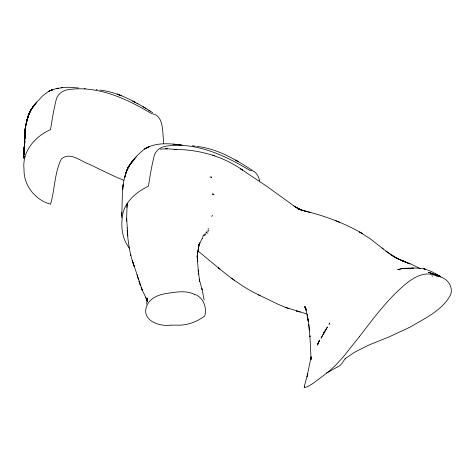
<?xml version="1.0" encoding="UTF-8"?>
<svg xmlns="http://www.w3.org/2000/svg" width="475" height="475" viewBox="0 0 475 475"><rect width="100%" height="100%" fill="white"/><g stroke="black" fill="none" stroke-linecap="round" stroke-linejoin="round"><path stroke-width="0.71" d="M24.926 134.52L24.635 141.841L24.896 136.147M23.768 157.73L24.32 146.632M197.303 255.497L197.339 257.848M23.78 156.898L23.792 155.954M163.376 143.777L163.388 141.289A39.775 16.459 -71.3 0 0 163.341 138.866C162.438 130.186 163.317 115.027 151.751 113.709C127.098 99.055 99.138 85.755 69.683 89.419C63.769 89.929 58.425 93.029 56.43 98.806C53.871 108.959 52.155 119.308 50.564 129.651C35.085 136.337 21.921 151.477 24.029 169.243C23.542 185.315 35.15 200.1 50.564 204.185C54.928 189.305 54.411 172.942 61.328 158.994C70.359 151.317 80.738 161.447 89.526 164.368C100.878 169.771 112.058 175.548 123.72 180.286M121.618 217.603C122.663 202.504 121.155 186.883 126.035 172.318C129.622 162.925 136.847 155.123 144.637 148.96C155.289 142.393 168.536 143.343 180.447 144.928L173.132 144.216L177.329 144.572M310.911 358.791L310.947 356.945L310.804 359.664L311.113 356.903L310.751 359.522L311.006 357.806L309.902 335.878L309.967 336.739L308.78 324.68L308.881 325.5L307.147 314.545L308.382 321.694L306.702 312.562L304.944 306.761L306.161 309.991L304.897 306.749L305.965 308.827L304.897 306.749M24.759 137.192L25.068 130.803M23.762 158.252L23.809 156.073L23.774 157.427M24.765 136.937L24.943 133.428L24.73 138.278L24.765 136.937L24.747 137.738M121.612 215.739L121.695 212.384L121.653 213.875M23.904 154.132L24.011 151.145L23.904 153.306L23.97 151.964M24.825 134.87L24.777 136.64L24.991 131.076L24.86 135.399M24.801 135.589L24.943 132.169L24.825 136.497L25.139 129.556M24.083 150.302L23.839 155.188L24.189 148.384L24.059 150.522M24.189 148.758L24.112 150.611L24.267 147.44M24.67 139.923L24.73 138.023L24.611 142.381L24.724 138.848M25.05 131.67L25.074 130.874M24.759 137.222L24.688 139.377L24.914 135.054L24.641 140.463M24.005 152.154L24.094 150.005L23.839 154.363L24.005 151.382M24.041 151.638L24.124 149.488L24.029 150.848M24.676 139.656L24.261 147.737M24.997 131.171L25.264 128.47L24.89 132.424L25.104 130.263M310.852 359.741L310.941 357.8L307.028 376.521L307.8 373.397M24.154 149.275L24.231 147.951M197.297 256.09L198.758 246.299L197.392 253.947M24.296 146.923L24.599 142.957L24.225 148.253L24.492 144.495L24.367 145.819M127.169 203.769L126.653 218.025L127.775 235.915L127.217 230.286M24.106 149.714L24.029 151.044L24.243 147.648M24.011 151.335L24.124 149.488L23.916 153.265L24.112 150.029M24.118 149.785L24.385 145.605M24.136 149.192L24.445 144.798M126.908 207.433L127.223 203.211M25.027 130.625L25.341 127.923L25.104 130.079M24.172 148.681L24.457 145.006M24.926 132.715L24.86 133.523L25.05 131.355L24.843 134.069L25.032 131.896M122.675 189.727L123.114 184.609L122.942 186.574M206.209 231.865L205.752 234.626L203.959 235.808M24.219 147.868L24.344 146.537M24.255 147.351L24.379 146.021M146.686 304.243L147.143 297.973L147.369 301.114M24.367 146.751L24.635 144.59L24.332 147.268L24.599 145.107M24.629 143.165L24.902 141.01L24.587 143.676L24.682 142.862M24.777 142.542L24.51 144.697L24.86 141.52M24.831 134.579L24.843 135.945L25.496 126.819L25.246 128.974L25.359 127.633L27.307 119.035L26.885 120.561M26.285 123.524L28.672 114.6M25.703 125.738L25.953 124.408L25.561 126.54L25.739 125.554M25.792 125.204L26.036 123.933M25.745 125.471L26.345 122.669M25.852 124.931L26.012 124.123M198.514 247.564L199.761 242.891L198.692 245.48L199.144 244.477M26.368 122.734L26.547 121.933L26.184 123.69L27.212 119.332L26.683 121.422L27.069 119.831M28.856 114.956L29.723 112.284L29.432 113.014M307.117 376.147L304.273 386.46M27.134 119.724L27.888 117.07L27.657 117.853M27.942 116.88L28.298 115.817L27.283 119.492L29.403 112.902L27.924 116.713L29.302 113.092L28.185 115.948M27.972 116.773L28.458 115.176M27.467 118.441L27.859 117.159L27.704 117.657M27.609 117.942L28.037 116.601M28.862 114.036L28.607 114.79L29.052 113.472L28.423 115.354L31.297 109.197L35.197 104.007M199.191 244.411L199.773 242.998L198.681 245.498M28.464 115.176L29.04 113.685M29.765 112.076L29.254 113.347L31.878 108.371L29.397 112.718L30.584 110.432M128.179 167.319L126.112 172.366L124.818 177.276L126.908 169.908L126.112 172.366L128.179 167.319L128.036 167.616L130.946 163.157L128.036 167.616M202.498 237.916L198.467 246.026M30.079 111.346L29.397 112.718L31.297 109.197L30.477 110.58L30.922 109.844M29.866 112.124L30.661 110.627M324.069 332.53L323.778 333.07L327.477 326.948L321.041 338.23L324.49 331.77M324.959 331.051L325.583 329.947M30.756 110.129L31.178 109.422M30.881 109.915L33.131 106.554L31.166 109.47L31.51 108.953M31.956 108.247L34.681 104.631M211.702 216.487L212.491 215.323M32.294 107.742L32.621 107.273M359.397 336.656L343.401 356.713L336.49 364.367L328.973 371.456L312.687 383.657L307.426 386.733L304.172 387.754L304.736 386.151M359.433 336.615C373.261 318.588 386.947 300.063 404.272 285.19C413.113 277.62 425.054 270.138 436.834 276.218C445.817 276.759 453.536 285.356 450.745 294.441C442.664 310.401 424.383 318.571 409.901 327.222L389.47 336.733L370.102 344.541A36.765 4.922 -24.5 0 0 367.549 345.699L354.261 352.391L345.539 358.483M34.022 105.492L32.52 107.415L33.577 106.026M33.927 105.575L33.428 106.216L34.307 105.082M132.786 160.871L129.515 165.158L136.26 156.922M33.879 105.616L34.913 104.375L34.396 104.999L34.627 104.714M32.917 106.881L33.933 105.616M33.648 105.901L36.225 102.956M35.037 104.263L33.048 106.721L36.747 102.101L35.904 103.111M36.337 102.594L42.881 95.564L49.02 91.17M34.823 104.452L35.726 103.384M133.053 160.663L131.201 162.8L134.734 158.852L133.475 160.212M34.574 104.791L34.105 105.331L35.108 104.185M345.016 358.957C342.612 361.944 341.329 365.744 337.197 367.068M202.962 235.576L204.767 234.015M202.665 236.609L203.235 236.182M337.007 367.181L332.886 369.52A63.11 5.142 -26.7 0 1 329.484 371.385L326.568 372.893M48.723 91.372L49.311 91.058M50.012 90.713L55.539 88.766L62.534 87.626L68.566 87.246L78.547 87.964M51.615 90.007L48.23 91.616L52.428 89.68L51.003 90.256M401.476 268.773L397.64 269.735L402.414 268.357L414.141 268.019L422.631 268.458M61.162 87.78L62.534 87.626M412.662 268.137L411.837 268.227L413.357 268.066M160.253 149.138L167.651 148.782L176.569 149.536L174.141 149.257M402.497 268.607L412.555 268.434L411.308 268.25L413.351 268.565M170.774 325.161L171.653 325.143A50.457 41.135 -6.3 0 0 175.774 325.09C186.212 325.808 196.602 322.192 204.814 315.905C207.082 307.628 203.365 296.869 194.251 294.245M167.651 148.782L165.353 148.782M405.751 268.452L407.841 268.476M170.507 325.155C157.819 326.925 139.163 319.034 147.897 303.632C151.721 297.332 159.232 294.678 166.155 293.532C175.364 292.184 185.303 290.059 194.156 294.203M182.18 144.952L176.302 144.465M84.307 88.439L85.268 88.522M175.649 149.435C199.47 149.708 222.935 156.227 242.523 170.056L240.362 168.69L267.11 186.538L294.642 206.453L300.604 209.825L297.534 208.359L301.352 210.075M192.322 145.813L195.356 146.199M96.259 89.549L97.197 89.668M209.897 176.997L211.832 177.276L211.084 177.08M196.804 146.413C217.117 148.568 235.107 159.22 251.922 170.086M99.928 90.066C112.308 91.592 124.028 96.146 134.882 102.161M424.027 268.933L425.095 269.183L423.433 268.66L427.268 269.931M301.376 210.087L299.149 209.119L305.674 211.262L303.181 210.567C323.778 215.585 344.019 222.733 362.306 233.575L359.581 231.978L369.592 238.331L386.983 251.881L396.108 257.913L391.329 255.01L393.229 256.168M305.87 211.298L310.614 212.527M197.998 250.972L219.842 269.034L218.263 267.704C231.099 278.463 244.791 288.426 260.015 295.551L259.421 295.26L277.946 304.208L285.398 307.343L306.488 313.862M300.313 312.075L296.335 310.959L298.318 311.517M206.215 232.548L208.002 233.142M432.268 273.606L439.541 276.242L428.414 272.223L432.268 273.606L430.748 273.089M214.795 155.764L212.586 154.981M118.008 94.383L118.412 94.531L117.123 94.056L119.231 94.84M285.398 307.343L288.545 308.512M120.181 95.22L118.887 94.727L121.463 95.724M427.928 270.115L432.28 271.932L441.008 276.889M405.217 261.832L401.886 260.508L410.768 263.993L420.387 268.66M406.57 262.586L408.322 263.275M401.886 260.508L406.03 262.366M404.403 261.719L410.079 263.963M335.225 220.531L339.613 222.306M299.149 209.119L302.634 210.538M403.233 261.042L398.05 258.833L403.697 261.333L396.465 258.097L398.632 259.083L393.122 256.108M438.288 275.69L440.123 276.498M297.107 208.074L299.268 209.202L293.93 205.996M258.18 294.66L258.863 295.011M134.033 101.715L132.757 101.062L142.179 106.163L152.659 112.688M134.502 101.959L135.737 102.606M237.316 161.096L235.612 160.17L238.539 161.767M297.308 208.139L299.268 209.202M137.91 103.764L137.067 103.301M395.384 257.426L397.088 258.37L396.108 257.824M143.017 106.661L145.932 108.431L145.469 108.146M150.165 111.103L148.829 110.248M431.84 275.738L432.689 276.278M295.509 207.029L298.496 209.059M390.616 254.452L385.943 251.121L386.983 251.881M231.741 278.338L234.412 280.268M381.965 248.015L383.325 249.072M212.877 194.382L212.337 193.836L214.035 194.786L213.287 194.014M129.544 248.312C121.327 238.331 120.573 224.248 123.203 212.082C126.795 199.981 137.453 191.425 148.449 186.164C150.041 175.803 151.762 165.442 154.333 155.272C156.239 149.916 160.966 146.739 166.523 146.128C196.294 141.841 224.717 155.426 249.636 170.228C255.39 170.133 258.75 175.97 259.611 180.993M305.217 307.45L305.573 308.138M145.677 297.356L147.493 301.293M146.282 298.615L141.609 288.604M147.143 300.449L147.583 301.524M141.105 287.333L142.34 290.445L132.371 260.656L134.36 266.784C129.936 255.063 127.995 242.594 127.235 230.138M305.52 308.222L305.223 307.479L306.143 310.317M146.716 299.292L147.559 301.429L147.102 298.484L147.28 300.034L147.173 298.882M140.077 284.555L140.463 285.618L138.961 281.218L139.074 281.562M202.374 237.779L202.522 238.248M204.096 300.046L202.285 290.213L199.215 279.104L199.696 281.42L198.14 269.931M136.996 274.681L138.498 279.757M147.535 301.316L147.214 300.164L147.547 301.364M198.532 273.933L198.645 274.348L198.289 273M201.774 288.283L202.089 289.507L202 289.15M130.667 254.843L130.851 255.615M208.151 228.374L208.287 229.36M207.171 230.678L207.26 231.491M197.796 261.672L197.196 255.823L198.33 271.641M197.196 255.823L197.386 258.109L197.273 255.995L197.339 257.765M309.011 326.426L309.421 330.713M127.045 227.774L127.068 228.125M147.143 298.419L147.232 299.755M208.656 230.215L208.685 231.277M126.653 218.025L126.718 221.077M23.839 156.02L23.875 158.211M345.07 358.94A24.172 3.23 -24.6 0 1 345.604 358.459M24.92 133.315L24.914 134.288L24.938 132.513L24.92 133.315M23.946 153.514L23.893 154.328L24.047 152.16L23.946 153.514M24.563 144.388L24.468 145.208L24.742 143.046L24.563 144.388M24.296 148.39L24.201 149.209L24.457 147.036L24.296 148.39M27.33 119.546L27.182 120.513L27.639 118.014L27.33 119.546M28.346 115.746L28.191 116.304L28.565 114.986L28.346 115.746M317.763 344.209L317.472 345.016L319.426 340.617L317.359 344.856L318.131 343.33L317.763 344.209M30.014 111.56L29.492 112.807L30.335 110.835L30.014 111.56M329.549 323.16L329.044 324.229L329.549 323.16M128.488 166.903L127.14 169.67L129.758 164.813L128.488 166.903M319.438 340.634L319.081 341.347L319.711 340.1L319.438 340.634M147.309 147.511L144.637 148.96L149.684 146.342L147.309 147.511M51.995 89.935L51.211 90.226L52.654 89.692L51.995 89.935M57.659 88.344L56.816 88.504L58.692 88.184L57.659 88.344M439.191 275.963L437.416 274.995L439.191 275.963M436.834 274.645L435.646 273.921L437.528 275.102L436.834 274.645"/></g></svg>
